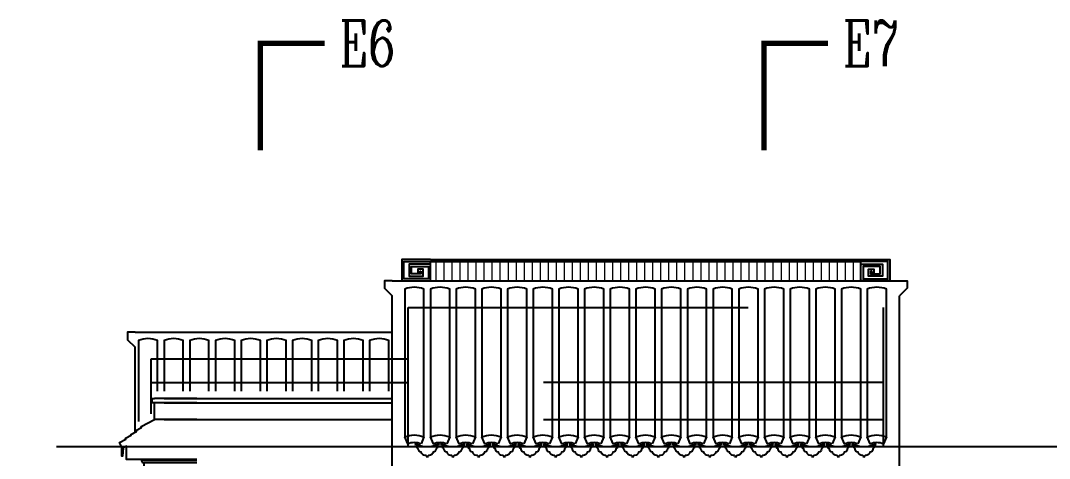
# Model space of a CAD drawing. Extents: x 296441 to 853063, y 459050 to 1117990.
# Drawn here: x 619609 to 629219, y 1005153 to 1009246 of the extents above; entities that cross this region are included whole.
import ezdxf
from ezdxf.enums import TextEntityAlignment as Align

# ---------------------------------------------------------------- set-up
doc = ezdxf.new("R2010")
doc.units = 0
doc.header["$LTSCALE"] = 1000
doc.linetypes.add('CENTER2', pattern=[28.575, 19.05, -3.175, 3.175, -3.175])
doc.linetypes.add('E1-ELEV-N$0$B-ELEV-S-A1$0$HIDDEN2', pattern=[4.7625, 3.175, -1.5875])
for name, color, linetype in [('E1-ELEV-N$0$A-ANNO-DIMS', 70, 'Continuous'), ('E1-ELEV-N$0$A-ELEV-HEVY', 2, 'Continuous'), ('E1-ELEV-N$0$A-ELEV-MEDM', 4, 'Continuous'), ('E1-ELEV-N$0$A-ELEV-THIN', 144, 'Continuous'), ('E1-ELEV-N$0$B-ELEV-S-A1$0$A-ELEV-HDDN', 161, 'E1-ELEV-N$0$B-ELEV-S-A1$0$HIDDEN2'), ('G-GRID', 8, 'CENTER2'), ('G-XREF', 2, 'Continuous'), ('ZT1_Dim---符号---PM、LM、DY、JD', 3, 'Continuous')]:
    doc.layers.add(name, color=color, linetype=linetype)
doc.layers.add('E1-ELEV-N$0$A_PL_4', color=138, linetype='Continuous', lineweight=9)
doc.styles.add('_TCH_LABEL', font='COMPLEX', dxfattribs={"bigfont": 'GBCBIG'})

# ---------------------------------------------------------------- blocks, each defined once
blk = doc.blocks.new('E1-ELEV-N$0$cdfh')
at = {"layer": 'E1-ELEV-N$0$A-ELEV-HEVY'}
for p, q in [((-656.7, 570), (-260, 570)), ((-656.7, 530), (-260, 530)), ((-656.7, 372.8), (-260, 372.8)), ((-656.7, 0), (-140, 0)), ((-656.7, -290), (-200, -290))]:
    blk.add_line(p, q, dxfattribs=at)
blk.add_lwpolyline([(-140, 0), (0, 0), (0, 125), (32.3, 108.2), (38.1, 30), (43.1, 30), (43.1, 113.9), (66, 158), (5.8, 190.1), (10.2, 198.4), (-43.2, 226.1), (-38.4, 235.2), (-91.7, 262.9), (-87, 272), (-140.5, 299.3), (-136, 308), (-260, 373), (-260, 530), (-240, 530), (-240, 570), (-260, 570)], dxfattribs=at)
blk.add_lwpolyline([(-210, 0), (-140, 0), (-140, -10, -0.414214), (-160, -30), (-160, -80), (-170, -80), (-170, -230), (-180, -230, -0.414214), (-200, -250), (-200, -290), (-210, -290)], format="xyb", dxfattribs=at)
at = {"layer": 'E1-ELEV-N$0$A-ELEV-MEDM'}
blk.add_line((-656.7, -230), (-170, -230), dxfattribs=at)
at = {"layer": 'E1-ELEV-N$0$A-ELEV-THIN'}
for p, q in [((-656.7, -10), (-140, -10)), ((-656.7, -30), (-160, -30)), ((-656.7, -80), (-160, -80)), ((-656.7, -250), (-200, -250))]:
    blk.add_line(p, q, dxfattribs=at)
blk = doc.blocks.new('E1-ELEV-N$0$飞砖-E')
at = {"layer": 'E1-ELEV-N$0$A-ELEV-HEVY'}
blk.add_lwpolyline([(0, 0), (70, 0), (70, -70), (0, -140)], dxfattribs=at)
blk = doc.blocks.new('E1-ELEV-N$0$甘蔗脊回文头200-E')
at = {"layer": 'E1-ELEV-N$0$A-ELEV-MEDM'}
blk.add_lwpolyline([(270, 200), (0, 200), (0, 0), (270, 0), (270, 155), (70, 155), (70, 45), (200, 45), (200, 110), (150, 110), (150, 75), (170, 75), (170, 90)], dxfattribs=at)
at = {"layer": 'E1-ELEV-N$0$A-ELEV-THIN'}
for p, q in [((270, 155), (270, 180)), ((170, 90), (180, 90))]:
    blk.add_line(p, q, dxfattribs=at)
blk.add_lwpolyline([(180, 90), (180, 65), (90, 65), (90, 135), (250, 135), (250, 20), (20, 20), (20, 180), (270, 180)], dxfattribs=at)
blk = doc.blocks.new('E1-ELEV-N')
at = {"layer": 'E1-ELEV-N$0$A_PL_4'}
h = blk.add_hatch(dxfattribs=at)
h.set_pattern_fill('ANSI31', color=256, scale=600, angle=-315, style=0)
h.set_pattern_definition([(90, (-17160, 2180), (-75, -4e-15), [])])
h.paths.add_polyline_path([(-4110, 11630), (-4110, 11450), (-90, 11450), (-90, 11630)])
at = {"layer": 'E1-ELEV-N$0$A-ELEV-HEVY'}
for p, q in [((-4470, 11450), (270, 11450)), ((-4470, 9700), (-4470, 11310)), ((270, 9700), (270, 11310)), ((-6870, 10970), (-4470, 10970)), ((-6870, 10106.8), (-6870, 10830)), ((-6600, 10350), (-4470, 10350)), ((-6600, 10310), (-4470, 10310)), ((-6600, 10152.8), (-4470, 10152.8))]:
    blk.add_line(p, q, dxfattribs=at)
at = {"layer": 'E1-ELEV-N$0$A-ELEV-MEDM'}
blk.add_line((-4110, 11650), (-90, 11650), dxfattribs=at)
at = {"layer": 'E1-ELEV-N$0$A-ELEV-THIN'}
blk.add_line((-4110, 11630), (-90, 11630), dxfattribs=at)
for points in [[(-4172, 9991.5), (-4172, 11372, 0.2), (-4352, 11372), (-4352, 9991.5)], [(-3932, 9991.5), (-3932, 11372, 0.2), (-4112, 11372), (-4112, 9991.5)], [(-3692, 9991.5), (-3692, 11372, 0.2), (-3872, 11372), (-3872, 9991.5)], [(-3452, 9991.5), (-3452, 11372, 0.2), (-3632, 11372), (-3632, 9991.5)], [(-3212, 9991.5), (-3212, 11372, 0.2), (-3392, 11372), (-3392, 9991.5)], [(-2972, 9991.5), (-2972, 11372, 0.2), (-3152, 11372), (-3152, 9991.5)], [(-2732, 9991.5), (-2732, 11372, 0.2), (-2912, 11372), (-2912, 9991.5)], [(-2492, 9991.5), (-2492, 11372, 0.2), (-2672, 11372), (-2672, 9991.5)], [(-2252, 9991.5), (-2252, 11372, 0.2), (-2432, 11372), (-2432, 9991.5)], [(-2012, 9991.5), (-2012, 11372, 0.2), (-2192, 11372), (-2192, 9991.5)], [(-1772, 9991.5), (-1772, 11372, 0.2), (-1952, 11372), (-1952, 9991.5)], [(-1532, 9991.5), (-1532, 11372, 0.2), (-1712, 11372), (-1712, 9991.5)], [(-1292, 9991.5), (-1292, 11372, 0.2), (-1472, 11372), (-1472, 9991.5)], [(-1052, 9991.5), (-1052, 11372, 0.2), (-1232, 11372), (-1232, 9991.5)], [(-812, 9991.5), (-812, 11372, 0.2), (-992, 11372), (-992, 9991.5)], [(-572, 9991.5), (-572, 11372, 0.2), (-752, 11372), (-752, 9991.5)], [(-332, 9991.5), (-332, 11372, 0.2), (-512, 11372), (-512, 9991.5)], [(-92, 9991.5), (-92, 11372, 0.2), (-272, 11372), (-272, 9991.5)], [(148, 9991.5), (148, 11372, 0.2), (-32, 11372), (-32, 9991.5)], [(-6660, 10420), (-6660, 10892, 0.2), (-6840, 10892), (-6840, 10133.7)], [(-6420, 10420), (-6420, 10892, 0.2), (-6600, 10892), (-6600, 10420)], [(-6180, 10420), (-6180, 10892, 0.2), (-6360, 10892), (-6360, 10420)], [(-5940, 10420), (-5940, 10892, 0.2), (-6120, 10892), (-6120, 10420)], [(-5700, 10420), (-5700, 10892, 0.2), (-5880, 10892), (-5880, 10420)], [(-5460, 10420), (-5460, 10892, 0.2), (-5640, 10892), (-5640, 10420)], [(-5220, 10420), (-5220, 10892, 0.2), (-5400, 10892), (-5400, 10420)], [(-4980, 10420), (-4980, 10892, 0.2), (-5160, 10892), (-5160, 10420)], [(-4740, 10420), (-4740, 10892, 0.2), (-4920, 10892), (-4920, 10420)], [(-4500, 10420), (-4500, 10892, 0.2), (-4680, 10892), (-4680, 10420)], [(-4199.7, 9925, 0.2), (-4324.3, 9925), (-4352, 9991.5, -0.2), (-4172, 9991.5), (-4199.7, 9925)], [(-3959.7, 9925, 0.2), (-4084.3, 9925), (-4112, 9991.5, -0.2), (-3932, 9991.5), (-3959.7, 9925)], [(-3719.7, 9925, 0.2), (-3844.3, 9925), (-3872, 9991.5, -0.2), (-3692, 9991.5), (-3719.7, 9925)], [(-3479.7, 9925, 0.2), (-3604.3, 9925), (-3632, 9991.5, -0.2), (-3452, 9991.5), (-3479.7, 9925)], [(-3239.7, 9925, 0.2), (-3364.3, 9925), (-3392, 9991.5, -0.2), (-3212, 9991.5), (-3239.7, 9925)], [(-2999.7, 9925, 0.2), (-3124.3, 9925), (-3152, 9991.5, -0.2), (-2972, 9991.5), (-2999.7, 9925)], [(-2759.7, 9925, 0.2), (-2884.3, 9925), (-2912, 9991.5, -0.2), (-2732, 9991.5), (-2759.7, 9925)], [(-2519.7, 9925, 0.2), (-2644.3, 9925), (-2672, 9991.5, -0.2), (-2492, 9991.5), (-2519.7, 9925)], [(-2279.7, 9925, 0.2), (-2404.3, 9925), (-2432, 9991.5, -0.2), (-2252, 9991.5), (-2279.7, 9925)], [(-2039.7, 9925, 0.2), (-2164.3, 9925), (-2192, 9991.5, -0.2), (-2012, 9991.5), (-2039.7, 9925)], [(-1799.7, 9925, 0.2), (-1924.3, 9925), (-1952, 9991.5, -0.2), (-1772, 9991.5), (-1799.7, 9925)], [(-1559.7, 9925, 0.2), (-1684.3, 9925), (-1712, 9991.5, -0.2), (-1532, 9991.5), (-1559.7, 9925)], [(-1319.7, 9925, 0.2), (-1444.3, 9925), (-1472, 9991.5, -0.2), (-1292, 9991.5), (-1319.7, 9925)], [(-1079.7, 9925, 0.2), (-1204.3, 9925), (-1232, 9991.5, -0.2), (-1052, 9991.5), (-1079.7, 9925)], [(-839.7, 9925, 0.2), (-964.3, 9925), (-992, 9991.5, -0.2), (-812, 9991.5), (-839.7, 9925)], [(-599.7, 9925, 0.2), (-724.3, 9925), (-752, 9991.5, -0.2), (-572, 9991.5), (-599.7, 9925)], [(-359.7, 9925, 0.2), (-484.3, 9925), (-512, 9991.5, -0.2), (-332, 9991.5), (-359.7, 9925)], [(-119.7, 9925, 0.2), (-244.3, 9925), (-272, 9991.5, -0.2), (-92, 9991.5), (-119.7, 9925)], [(120.3, 9925, 0.2), (-4.3, 9925), (-32, 9991.5, -0.2), (148, 9991.5), (120.3, 9925)], [(-4142, 9800, 0.408684), (-4159.7, 9818, -0.371092), (-4196.8, 9848.2, -0.424354), (-4225.1, 9878.2, -0.213335), (-4250, 9927.6, 0.244572), (-4034, 9927.6, -0.213335), (-4058.9, 9878.2, -0.424354), (-4087.2, 9848.2, -0.371092), (-4124.3, 9818, 0.408684), (-4142, 9800)], [(-3902, 9800, 0.408684), (-3919.7, 9818, -0.371092), (-3956.8, 9848.2, -0.424354), (-3985.1, 9878.2, -0.213335), (-4010, 9927.6, 0.244572), (-3794, 9927.6, -0.213335), (-3818.9, 9878.2, -0.424354), (-3847.2, 9848.2, -0.371092), (-3884.3, 9818, 0.408684), (-3902, 9800)], [(-3662, 9800, 0.408684), (-3679.7, 9818, -0.371092), (-3716.8, 9848.2, -0.424354), (-3745.1, 9878.2, -0.213335), (-3770, 9927.6, 0.244572), (-3554, 9927.6, -0.213335), (-3578.9, 9878.2, -0.424354), (-3607.2, 9848.2, -0.371092), (-3644.3, 9818, 0.408684), (-3662, 9800)], [(-3422, 9800, 0.408684), (-3439.7, 9818, -0.371092), (-3476.8, 9848.2, -0.424354), (-3505.1, 9878.2, -0.213335), (-3530, 9927.6, 0.244572), (-3314, 9927.6, -0.213335), (-3338.9, 9878.2, -0.424354), (-3367.2, 9848.2, -0.371092), (-3404.3, 9818, 0.408684), (-3422, 9800)], [(-3182, 9800, 0.408684), (-3199.7, 9818, -0.371092), (-3236.8, 9848.2, -0.424354), (-3265.1, 9878.2, -0.213335), (-3290, 9927.6, 0.244572), (-3074, 9927.6, -0.213335), (-3098.9, 9878.2, -0.424354), (-3127.2, 9848.2, -0.371092), (-3164.3, 9818, 0.408684), (-3182, 9800)], [(-2942, 9800, 0.408684), (-2959.7, 9818, -0.371092), (-2996.8, 9848.2, -0.424354), (-3025.1, 9878.2, -0.213335), (-3050, 9927.6, 0.244572), (-2834, 9927.6, -0.213335), (-2858.9, 9878.2, -0.424354), (-2887.2, 9848.2, -0.371092), (-2924.3, 9818, 0.408684), (-2942, 9800)], [(-2702, 9800, 0.408684), (-2719.7, 9818, -0.371092), (-2756.8, 9848.2, -0.424354), (-2785.1, 9878.2, -0.213335), (-2810, 9927.6, 0.244572), (-2594, 9927.6, -0.213335), (-2618.9, 9878.2, -0.424354), (-2647.2, 9848.2, -0.371092), (-2684.3, 9818, 0.408684), (-2702, 9800)], [(-2462, 9800, 0.408684), (-2479.7, 9818, -0.371092), (-2516.8, 9848.2, -0.424354), (-2545.1, 9878.2, -0.213335), (-2570, 9927.6, 0.244572), (-2354, 9927.6, -0.213335), (-2378.9, 9878.2, -0.424354), (-2407.2, 9848.2, -0.371092), (-2444.3, 9818, 0.408684), (-2462, 9800)], [(-2222, 9800, 0.408684), (-2239.7, 9818, -0.371092), (-2276.8, 9848.2, -0.424354), (-2305.1, 9878.2, -0.213335), (-2330, 9927.6, 0.244572), (-2114, 9927.6, -0.213335), (-2138.9, 9878.2, -0.424354), (-2167.2, 9848.2, -0.371092), (-2204.3, 9818, 0.408684), (-2222, 9800)], [(-1982, 9800, 0.408684), (-1999.7, 9818, -0.371092), (-2036.8, 9848.2, -0.424354), (-2065.1, 9878.2, -0.213335), (-2090, 9927.6, 0.244572), (-1874, 9927.6, -0.213335), (-1898.9, 9878.2, -0.424354), (-1927.2, 9848.2, -0.371092), (-1964.3, 9818, 0.408684), (-1982, 9800)], [(-1742, 9800, 0.408684), (-1759.7, 9818, -0.371092), (-1796.8, 9848.2, -0.424354), (-1825.1, 9878.2, -0.213335), (-1850, 9927.6, 0.244572), (-1634, 9927.6, -0.213335), (-1658.9, 9878.2, -0.424354), (-1687.2, 9848.2, -0.371092), (-1724.3, 9818, 0.408684), (-1742, 9800)], [(-1502, 9800, 0.408684), (-1519.7, 9818, -0.371092), (-1556.8, 9848.2, -0.424354), (-1585.1, 9878.2, -0.213335), (-1610, 9927.6, 0.244572), (-1394, 9927.6, -0.213335), (-1418.9, 9878.2, -0.424354), (-1447.2, 9848.2, -0.371092), (-1484.3, 9818, 0.408684), (-1502, 9800)], [(-1262, 9800, 0.408684), (-1279.7, 9818, -0.371092), (-1316.8, 9848.2, -0.424354), (-1345.1, 9878.2, -0.213335), (-1370, 9927.6, 0.244572), (-1154, 9927.6, -0.213335), (-1178.9, 9878.2, -0.424354), (-1207.2, 9848.2, -0.371092), (-1244.3, 9818, 0.408684), (-1262, 9800)], [(-1022, 9800, 0.408684), (-1039.7, 9818, -0.371092), (-1076.8, 9848.2, -0.424354), (-1105.1, 9878.2, -0.213335), (-1130, 9927.6, 0.244572), (-914, 9927.6, -0.213335), (-938.9, 9878.2, -0.424354), (-967.2, 9848.2, -0.371092), (-1004.3, 9818, 0.408684), (-1022, 9800)], [(-782, 9800, 0.408684), (-799.7, 9818, -0.371092), (-836.8, 9848.2, -0.424354), (-865.1, 9878.2, -0.213335), (-890, 9927.6, 0.244572), (-674, 9927.6, -0.213335), (-698.9, 9878.2, -0.424354), (-727.2, 9848.2, -0.371092), (-764.3, 9818, 0.408684), (-782, 9800)], [(-542, 9800, 0.408684), (-559.7, 9818, -0.371092), (-596.8, 9848.2, -0.424354), (-625.1, 9878.2, -0.213335), (-650, 9927.6, 0.244572), (-434, 9927.6, -0.213335), (-458.9, 9878.2, -0.424354), (-487.2, 9848.2, -0.371092), (-524.3, 9818, 0.408684), (-542, 9800)], [(-302, 9800, 0.408684), (-319.7, 9818, -0.371092), (-356.8, 9848.2, -0.424354), (-385.1, 9878.2, -0.213335), (-410, 9927.6, 0.244572), (-194, 9927.6, -0.213335), (-218.9, 9878.2, -0.424354), (-247.2, 9848.2, -0.371092), (-284.3, 9818, 0.408684), (-302, 9800)], [(-62, 9800, 0.408684), (-79.7, 9818, -0.371092), (-116.8, 9848.2, -0.424354), (-145.1, 9878.2, -0.213335), (-170, 9927.6, 0.244572), (46, 9927.6, -0.213335), (21.1, 9878.2, -0.424354), (-7.2, 9848.2, -0.371092), (-44.3, 9818, 0.408684), (-62, 9800)]]:
    blk.add_lwpolyline(points, format="xyb", dxfattribs=at)
at = {"layer": 'E1-ELEV-N$0$B-ELEV-S-A1$0$A-ELEV-HDDN'}
for p, q in [((-4320, 11200), (120, 11200)), ((-4320, 9900), (-4320, 11200)), ((120, 9900), (120, 11200)), ((-6720, 10720), (-4320, 10720)), ((-6720, 10207.2), (-6720, 10720)), ((-6720, 10500), (-4320, 10500)), ((120, 10500), (-4320, 10500)), ((120, 10150), (-4320, 10150)), ((-4320, 9900), (120, 9900))]:
    blk.add_line(p, q, dxfattribs=at)
at = {"layer": 'E1-ELEV-N$0$A-ANNO-DIMS'}
blk.add_blockref('E1-ELEV-N$0$甘蔗脊回文头200-E', (-4380, 11450), dxfattribs=at)
at = {"layer": 'E1-ELEV-N$0$A-ANNO-DIMS', "xscale": -1}
blk.add_blockref('E1-ELEV-N$0$甘蔗脊回文头200-E', (180, 11450), dxfattribs=at)
at = {"layer": 'E1-ELEV-N$0$A-ELEV-HEVY', "xscale": -1}
for name, p in [('E1-ELEV-N$0$飞砖-E', (-4470, 11450)), ('E1-ELEV-N$0$飞砖-E', (-6870, 10970)), ('E1-ELEV-N$0$cdfh', (-6950, 9780))]:
    blk.add_blockref(name, p, dxfattribs=at)
at = {"layer": 'E1-ELEV-N$0$A-ELEV-HEVY'}
blk.add_blockref('E1-ELEV-N$0$飞砖-E', (270, 11450), dxfattribs=at)
blk = doc.blocks.new('fewerr')
at = {"layer": 'E1-ELEV-N$0$A-ELEV-HEVY', "color": 169}
for p, q in [((5919567.9, 577268.9), (5919657.9, 577268.9)), ((5924217.9, 577268.9), (5924307.9, 577268.9)), ((5919567.9, 576788.9), (5919567.9, 577128.9)), ((5924307.9, 575518.9), (5924307.9, 577128.9)), ((5917167.9, 576788.9), (5919567.9, 576788.9)), ((5917167.9, 575855.7), (5917167.9, 576648.9)), ((5917126.3, 575834.1), (5917167.9, 575855.7)), ((5917131, 575825), (5917126.3, 575834.1)), ((5917021.9, 575756.9), (5917082, 575789)), ((5917044.8, 575712.8), (5917021.9, 575756.9)), ((5917077.7, 575797.4), (5917131, 575825)), ((5917082, 575789), (5917077.7, 575797.4)), ((5917044.8, 575628.9), (5917044.8, 575712.8)), ((5917055.6, 575707.2), (5917049.8, 575628.9)), ((5917087.9, 575724), (5917055.6, 575707.2)), ((5917087.9, 575598.9), (5917087.9, 575724)), ((5917049.8, 575628.9), (5917044.8, 575628.9))]:
    blk.add_line(p, q, dxfattribs=at)
for points in [[(5919567.9, 577268.9), (5919497.9, 577268.9), (5919497.9, 577198.9), (5919567.9, 577128.9)], [(5924307.9, 577268.9), (5924377.9, 577268.9), (5924377.9, 577198.9), (5924307.9, 577128.9)], [(5917167.9, 576788.9), (5917097.9, 576788.9), (5917097.9, 576718.9), (5917167.9, 576648.9)]]:
    blk.add_lwpolyline(points, dxfattribs=at)
at = {"layer": 'E1-ELEV-N$0$A-ELEV-MEDM', "color": 169}
for p, q in [((5919927.9, 577468.9), (5919657.9, 577468.9)), ((5919657.9, 577468.9), (5919657.9, 577268.9)), ((5919927.9, 577468.9), (5923947.9, 577468.9)), ((5923947.9, 577468.9), (5924217.9, 577468.9)), ((5924217.9, 577468.9), (5924217.9, 577268.9))]:
    blk.add_line(p, q, dxfattribs=at)
blk = doc.blocks.new('*U1384')
at = {"const_width": 0.5}
blk.add_lwpolyline([(6, 0), (0, 0), (0, -10)], dxfattribs=at)
at = {"color": 0, "style": '_TCH_LABEL', "width": 0.705882, "flags": 8}
for tag, p in [('编号上', (10.005, 0)), ('编号下', (10.005, -155.485))]:
    blk.add_attdef(tag, text='', height=4.25, dxfattribs=at).set_placement(p, align=Align.MIDDLE_CENTER)

msp = doc.modelspace()

# ---------------------------------------------------------------- linework, layer by layer
at = {"layer": 'G-GRID'}
msp.add_line((591369.1, 1005263.1), (665188.8, 1005263.1), dxfattribs=at)

# ---------------------------------------------------------------- block references
msp.add_blockref('fewerr', (-5296488.7, 429544.2))
at = {"layer": 'G-XREF'}
msp.add_blockref('E1-ELEV-N', (627549.1, 995363.1), dxfattribs=at)
at = {"layer": 'ZT1_Dim---符号---PM、LM、DY、JD', "color": 7}
ref = msp.add_blockref('*U1384', (621848.8, 1009033.2), dxfattribs=dict(at, xscale=100, yscale=100, zscale=100))
ref.add_attrib('编号上', 'E6', dxfattribs={"layer": '0', "color": 0, "height": 425, "style": '_TCH_LABEL', "width": 0.705882}).set_placement((622849.3, 1009033.2), align=Align.MIDDLE_CENTER)
ref = msp.add_blockref('*U1384', (626552.2, 1009033.2), dxfattribs=dict(at, xscale=100, yscale=100, zscale=100))
ref.add_attrib('编号上', 'E7', dxfattribs={"layer": '0', "color": 0, "height": 425, "style": '_TCH_LABEL', "width": 0.705882}).set_placement((627552.7, 1009033.2), align=Align.MIDDLE_CENTER)

doc.saveas('drawing.dxf')
